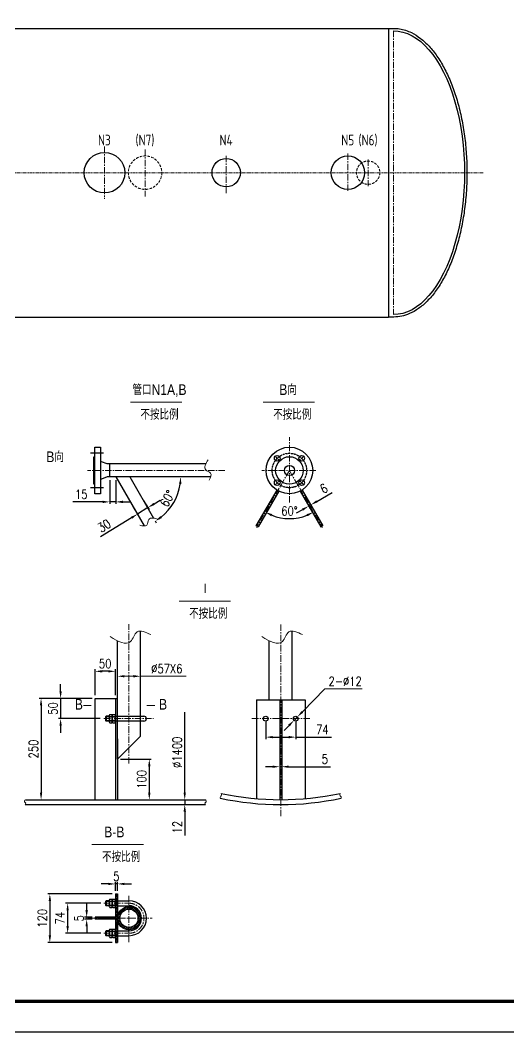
# Model space of a CAD drawing. Header units: millimetres. Extents: x 35105 to 485432, y -50286 to 1224.
# Drawn here: x 467749 to 470158, y -50286 to -45296 of the extents above; entities that cross this region are included whole.
import ezdxf
from ezdxf.enums import TextEntityAlignment as Align

# ---------------------------------------------------------------- set-up
doc = ezdxf.new("R2010")
doc.units = ezdxf.units.MM
for name, pattern in [('CENTER', [50.8, 31.75, -6.35, 6.35, -6.35]), ('DASHDOT-M', [36, 30, -3, 0, -3]), ('DASHDOT-S', [14, 10, -2, 0, -2]), ('DASHED', [19.05, 12.7, -6.35]), ('PHANTOM2', [31.75, 15.875, -3.175, 3.175, -3.175, 3.175, -3.175])]:
    doc.linetypes.add(name, pattern=pattern)
doc.layers.get('0').update_dxf_attribs({"lineweight": 18})
doc.layers.get('Defpoints').update_dxf_attribs({"lineweight": 18})
for name, color, linetype, lineweight in [('3（中心线）', 1, 'CENTER', 20), ('细实线', 1, 'Continuous', 13), ('虚线', 1, 'DASHED', 13), ('轴线', 3, 'PHANTOM2', 18)]:
    doc.layers.add(name, color=color, linetype=linetype, lineweight=lineweight)
for name, color, linetype in [('BORDER', 7, 'Continuous'), ('CDR_DWG3', 1, 'DASHDOT-M'), ('DIM', 6, 'Continuous'), ('（1）细实线', 4, 'Continuous')]:
    doc.layers.add(name, color=color, linetype=linetype)
doc.styles.add('HZ', font='gbenor.shx', dxfattribs={"width": 0.9, "bigfont": 'gbcbig.shx'})
doc.styles.add('SBHZ', font='tcc_simp.shx', dxfattribs={"width": 0.85, "bigfont": 'tcc_hzdx.shx'})
doc.styles.add('XW', font='romans.shx', dxfattribs={"width": 0.8, "bigfont": 'lytxt.shx'})
doc.dimstyles.new('15倍-基本式样', dxfattribs={"dimtxt": 45, "dimasz": 35, "dimexe": 10, "dimexo": 15, "dimgap": 15, "dimtad": 1, "dimdec": 1, "dimdsep": 46, "dimtxsty": 'XW', "dimcen": 0, "dimadec": 0, "dimazin": 0, "dimtfac": 1, "dimtdec": 1, "dimtmove": 0, "dimatfit": 3, "dimfxl": 1, "dimarcsym": 0})

# ---------------------------------------------------------------- blocks, each defined once
blk = doc.blocks.new('*D180')
at = {"color": 0, "lineweight": -2, "transparency": 16777216}
for p, q in [((468243, -48941.4), (468395.3, -48941.4)), ((468385.3, -48976.4), (468385.3, -49106.4)), ((468370.3, -49141.4), (468375.3, -49141.4))]:
    blk.add_line(p, q, dxfattribs=at)
at = {"color": 0, "transparency": 16777216}
for points in [[(468379.5, -48976.4), (468391.2, -48976.4), (468385.3, -48941.4)], [(468379.5, -49106.4), (468391.2, -49106.4), (468385.3, -49141.4)]]:
    blk.add_solid(points, dxfattribs=at)
at = {"layer": 'Defpoints', "color": 0, "transparency": 16777216}
for p in [(468228, -48941.4), (468385.3, -49141.4), (468385.3, -49141.4)]:
    blk.add_point(p, dxfattribs=at)
at = {"color": 0, "transparency": 16777216, "insert": (468347.8, -49041.4), "char_height": 45, "attachment_point": 5, "rotation": 90, "style": 'XW'}
blk.add_mtext('100', dxfattribs=at)
blk = doc.blocks.new('*D181')
at = {"color": 0, "lineweight": -2, "transparency": 16777216}
for p, q in [((468118, -48626.4), (468118, -48498.1)), ((468218, -48626.4), (468218, -48498.1)), ((468183, -48508.1), (468153, -48508.1))]:
    blk.add_line(p, q, dxfattribs=at)
at = {"color": 0, "transparency": 16777216}
for points in [[(468153, -48502.3), (468153, -48513.9), (468118, -48508.1)], [(468183, -48502.3), (468183, -48513.9), (468218, -48508.1)]]:
    blk.add_solid(points, dxfattribs=at)
at = {"layer": 'Defpoints', "color": 0, "transparency": 16777216}
for p in [(468118, -48508.1), (468118, -48641.4), (468218, -48641.4)]:
    blk.add_point(p, dxfattribs=at)
at = {"color": 0, "transparency": 16777216, "insert": (468168, -48470.6), "char_height": 45, "attachment_point": 5, "style": 'XW'}
blk.add_mtext('50', dxfattribs=at)
blk = doc.blocks.new('*D182')
at = {"color": 0, "lineweight": -2, "transparency": 16777216}
for p, q in [((468103, -48641.4), (467841.7, -48641.4)), ((467851.7, -48676.4), (467851.7, -49106.4)), ((467836.7, -49141.4), (467841.7, -49141.4))]:
    blk.add_line(p, q, dxfattribs=at)
at = {"color": 0, "transparency": 16777216}
for points in [[(467845.8, -48676.4), (467857.5, -48676.4), (467851.7, -48641.4)], [(467845.8, -49106.4), (467857.5, -49106.4), (467851.7, -49141.4)]]:
    blk.add_solid(points, dxfattribs=at)
at = {"layer": 'Defpoints', "color": 0, "transparency": 16777216}
for p in [(468118, -48641.4), (467851.7, -49141.4), (467851.7, -49141.4)]:
    blk.add_point(p, dxfattribs=at)
at = {"color": 0, "transparency": 16777216, "insert": (467814.2, -48891.4), "char_height": 45, "attachment_point": 5, "rotation": 90, "style": 'XW'}
blk.add_mtext('250', dxfattribs=at)
blk = doc.blocks.new('*D183')
at = {"color": 0, "lineweight": -2, "transparency": 16777216}
for p, q in [((467948.1, -48606.4), (467948.1, -48571.4)), ((468103, -48641.4), (467938.1, -48641.4)), ((467948.1, -48641.4), (467948.1, -48741.4)), ((468142.9, -48741.4), (467938.1, -48741.4)), ((467948.1, -48776.4), (467948.1, -48811.4))]:
    blk.add_line(p, q, dxfattribs=at)
at = {"color": 0, "transparency": 16777216}
for points in [[(467942.2, -48606.4), (467953.9, -48606.4), (467948.1, -48641.4)], [(467942.2, -48776.4), (467953.9, -48776.4), (467948.1, -48741.4)]]:
    blk.add_solid(points, dxfattribs=at)
at = {"layer": 'Defpoints', "color": 0, "transparency": 16777216}
for p in [(468118, -48641.4), (467948.1, -48741.4), (468157.9, -48741.4)]:
    blk.add_point(p, dxfattribs=at)
at = {"color": 0, "transparency": 16777216, "insert": (467910.6, -48691.4), "char_height": 45, "attachment_point": 5, "rotation": 90, "style": 'XW'}
blk.add_mtext('50', dxfattribs=at)
blk = doc.blocks.new('*D184')
at = {"color": 0, "lineweight": -2, "transparency": 16777216}
for p, q in [((468959.3, -48756.4), (468959.3, -48842.7)), ((469107.3, -48756.4), (469107.3, -48842.7)), ((468994.3, -48832.7), (469072.3, -48832.7)), ((469107.3, -48832.7), (469283.5, -48832.7))]:
    blk.add_line(p, q, dxfattribs=at)
at = {"color": 0, "transparency": 16777216}
for points in [[(468994.3, -48826.9), (468994.3, -48838.6), (468959.3, -48832.7)], [(469072.3, -48826.9), (469072.3, -48838.6), (469107.3, -48832.7)]]:
    blk.add_solid(points, dxfattribs=at)
at = {"layer": 'Defpoints', "color": 0, "transparency": 16777216}
for p in [(468959.3, -48741.4), (469107.3, -48741.4), (469107.3, -48832.7)]:
    blk.add_point(p, dxfattribs=at)
at = {"color": 0, "transparency": 16777216, "insert": (469238.5, -48795.2), "char_height": 45, "attachment_point": 5, "style": 'XW'}
blk.add_mtext('74', dxfattribs=at)
blk = doc.blocks.new('*D185')
at = {"color": 0, "lineweight": -2, "transparency": 16777216}
for p, q in [((468203, -49606.1), (467884.9, -49606.1)), ((467894.9, -49641.1), (467894.9, -49811.1)), ((468203, -49846.1), (467884.9, -49846.1))]:
    blk.add_line(p, q, dxfattribs=at)
at = {"color": 0, "transparency": 16777216}
for points in [[(467889.1, -49641.1), (467900.8, -49641.1), (467894.9, -49606.1)], [(467889.1, -49811.1), (467900.8, -49811.1), (467894.9, -49846.1)]]:
    blk.add_solid(points, dxfattribs=at)
at = {"layer": 'Defpoints', "color": 0, "transparency": 16777216}
for p in [(468218, -49606.1), (467894.9, -49846.1), (468218, -49846.1)]:
    blk.add_point(p, dxfattribs=at)
at = {"color": 0, "transparency": 16777216, "insert": (467857.4, -49726.1), "char_height": 45, "attachment_point": 5, "rotation": 90, "style": 'XW'}
blk.add_mtext('120', dxfattribs=at)
blk = doc.blocks.new('*D186')
at = {"color": 0, "lineweight": -2, "transparency": 16777216}
for p, q in [((468146, -49652.1), (467972.6, -49652.1)), ((467982.6, -49687.1), (467982.6, -49765.1)), ((468146, -49800.1), (467972.6, -49800.1))]:
    blk.add_line(p, q, dxfattribs=at)
at = {"color": 0, "transparency": 16777216}
for points in [[(467976.8, -49687.1), (467988.4, -49687.1), (467982.6, -49652.1)], [(467976.8, -49765.1), (467988.4, -49765.1), (467982.6, -49800.1)]]:
    blk.add_solid(points, dxfattribs=at)
at = {"layer": 'Defpoints', "color": 0, "transparency": 16777216}
for p in [(468161, -49652.1), (467982.6, -49800.1), (468161, -49800.1)]:
    blk.add_point(p, dxfattribs=at)
at = {"color": 0, "transparency": 16777216, "insert": (467945.1, -49726.1), "char_height": 45, "attachment_point": 5, "rotation": 90, "style": 'XW'}
blk.add_mtext('74', dxfattribs=at)
blk = doc.blocks.new('*D187')
at = {"color": 0, "lineweight": -2, "transparency": 16777216}
for p, q in [((468076.5, -49686.1), (468076.5, -49651.1)), ((468103, -49721.1), (468066.5, -49721.1)), ((468103, -49731.1), (468066.5, -49731.1)), ((468076.5, -49721.1), (468076.5, -49731.1)), ((468076.5, -49766.1), (468076.5, -49801.1))]:
    blk.add_line(p, q, dxfattribs=at)
at = {"color": 0, "transparency": 16777216}
for points in [[(468070.6, -49686.1), (468082.3, -49686.1), (468076.5, -49721.1)], [(468070.6, -49766.1), (468082.3, -49766.1), (468076.5, -49731.1)]]:
    blk.add_solid(points, dxfattribs=at)
at = {"layer": 'Defpoints', "color": 0, "transparency": 16777216}
for p in [(468076.5, -49731.1), (468118, -49721.1), (468118, -49731.1)]:
    blk.add_point(p, dxfattribs=at)
at = {"color": 0, "transparency": 16777216, "insert": (468039, -49726.1), "char_height": 45, "attachment_point": 5, "rotation": 90, "style": 'XW'}
blk.add_mtext('5', dxfattribs=at)
blk = doc.blocks.new('*D188')
at = {"color": 0, "lineweight": -2, "transparency": 16777216}
for p, q in [((468218, -49591.1), (468218, -49546.8)), ((468228, -49591.1), (468228, -49546.8)), ((468183, -49556.8), (468148, -49556.8)), ((468228, -49556.8), (468218, -49556.8)), ((468263, -49556.8), (468298, -49556.8))]:
    blk.add_line(p, q, dxfattribs=at)
at = {"color": 0, "transparency": 16777216}
for points in [[(468183, -49551), (468183, -49562.6), (468218, -49556.8)], [(468263, -49551), (468263, -49562.6), (468228, -49556.8)]]:
    blk.add_solid(points, dxfattribs=at)
at = {"layer": 'Defpoints', "color": 0, "transparency": 16777216}
for p in [(468218, -49556.8), (468218, -49606.1), (468228, -49606.1)]:
    blk.add_point(p, dxfattribs=at)
at = {"color": 0, "transparency": 16777216, "insert": (468223, -49519.3), "char_height": 45, "attachment_point": 5, "style": 'XW'}
blk.add_mtext('5', dxfattribs=at)
blk = doc.blocks.new('*D189')
at = {"color": 0, "lineweight": -2, "transparency": 16777216}
for p, q in [((468560.1, -49106.4), (468560.1, -48708.9)), ((468569.8, -49141.4), (468570.1, -49141.4))]:
    blk.add_line(p, q, dxfattribs=at)
at = {"color": 0, "transparency": 16777216}
blk.add_solid([(468554.2, -49106.4), (468565.9, -49106.4), (468560.1, -49141.4)], dxfattribs=at)
at = {"layer": 'Defpoints', "color": 0, "transparency": 16777216}
for p in [(468560.1, -48708.9), (468560.1, -48708.9), (468554.8, -49141.4)]:
    blk.add_point(p, dxfattribs=at)
at = {"color": 0, "transparency": 16777216, "insert": (468522.6, -48907.7), "char_height": 45, "attachment_point": 5, "rotation": 90, "style": 'XW'}
blk.add_mtext('%%c1400', dxfattribs=at)
blk = doc.blocks.new('_None')
blk = doc.blocks.new('*D190')
at = {"color": 0, "lineweight": -2, "transparency": 16777216}
for p, q in [((468993.3, -48978.6), (468958.3, -48978.6)), ((469028.3, -48978.6), (469038.3, -48978.6)), ((469028.3, -48986.8), (469028.3, -48988.6)), ((469038.3, -48986.8), (469038.3, -48988.6)), ((469073.3, -48978.6), (469278, -48978.6))]:
    blk.add_line(p, q, dxfattribs=at)
at = {"color": 0, "transparency": 16777216}
for points in [[(468993.3, -48972.7), (468993.3, -48984.4), (469028.3, -48978.6)], [(469073.3, -48972.7), (469073.3, -48984.4), (469038.3, -48978.6)]]:
    blk.add_solid(points, dxfattribs=at)
at = {"layer": 'Defpoints', "color": 0, "transparency": 16777216}
for p in [(469028.3, -48971.8), (469038.3, -48971.8), (469038.3, -48978.6)]:
    blk.add_point(p, dxfattribs=at)
at = {"color": 0, "transparency": 16777216, "insert": (469251, -48941.1), "char_height": 45, "attachment_point": 5, "style": 'XW'}
blk.add_mtext('5', dxfattribs=at)
blk = doc.blocks.new('*D191')
at = {"color": 0, "lineweight": -2, "transparency": 16777216}
for p, q in [((468560.1, -49106.4), (468560.1, -49071.4)), ((468545.1, -49141.4), (468550.1, -49141.4)), ((468560.1, -49141.4), (468560.1, -49165.4)), ((468545.1, -49165.4), (468550.1, -49165.4)), ((468560.1, -49200.4), (468560.1, -49318.6))]:
    blk.add_line(p, q, dxfattribs=at)
at = {"color": 0, "transparency": 16777216}
for points in [[(468554.2, -49106.4), (468565.9, -49106.4), (468560.1, -49141.4)], [(468554.2, -49200.4), (468565.9, -49200.4), (468560.1, -49165.4)]]:
    blk.add_solid(points, dxfattribs=at)
at = {"layer": 'Defpoints', "color": 0, "transparency": 16777216}
for p in [(468560.1, -49141.4), (468560.1, -49165.4), (468560.1, -49165.4)]:
    blk.add_point(p, dxfattribs=at)
at = {"color": 0, "transparency": 16777216, "insert": (468522.6, -49277), "char_height": 45, "attachment_point": 5, "rotation": 90, "style": 'XW'}
blk.add_mtext('12', dxfattribs=at)
blk = doc.blocks.new('*D192')
at = {"color": 0, "lineweight": -2, "transparency": 16777216}
for p, q in [((468190.1, -47564.4), (468190.1, -47682.3)), ((468220.1, -47564.4), (468220.1, -47682.3)), ((468155.1, -47672.3), (468007.7, -47672.3)), ((468220.1, -47672.3), (468190.1, -47672.3)), ((468255.1, -47672.3), (468290.1, -47672.3))]:
    blk.add_line(p, q, dxfattribs=at)
at = {"color": 0, "transparency": 16777216}
for points in [[(468155.1, -47666.5), (468155.1, -47678.2), (468190.1, -47672.3)], [(468255.1, -47666.5), (468255.1, -47678.2), (468220.1, -47672.3)]]:
    blk.add_solid(points, dxfattribs=at)
at = {"layer": 'Defpoints', "color": 0, "transparency": 16777216}
for p in [(468190.1, -47549.4), (468220.1, -47549.4), (468220.1, -47672.3)]:
    blk.add_point(p, dxfattribs=at)
at = {"color": 0, "transparency": 16777216, "insert": (468049.3, -47634.8), "char_height": 45, "attachment_point": 5, "style": 'XW'}
blk.add_mtext('15', dxfattribs=at)
blk = doc.blocks.new('*D193')
at = {"color": 0, "lineweight": -2, "transparency": 16777216}
for p, q in [((468304.7, -47695.2), (468332.8, -47740.8)), ((468378.7, -47700.8), (468327.6, -47732.3)), ((468355.8, -47663.7), (468383.9, -47709.3)), ((468408.5, -47682.4), (468438.3, -47664)), ((468297.8, -47750.6), (468144.7, -47844.9))]:
    blk.add_line(p, q, dxfattribs=at)
at = {"color": 0, "transparency": 16777216}
for points in [[(468405.4, -47677.4), (468411.5, -47687.4), (468378.7, -47700.8)], [(468294.7, -47745.6), (468300.8, -47755.6), (468327.6, -47732.3)]]:
    blk.add_solid(points, dxfattribs=at)
at = {"layer": 'Defpoints', "color": 0, "transparency": 16777216}
for p in [(468348, -47650.9), (468296.9, -47682.4), (468378.7, -47700.8)]:
    blk.add_point(p, dxfattribs=at)
at = {"color": 0, "transparency": 16777216, "insert": (468162.6, -47789.9), "char_height": 45, "attachment_point": 5, "rotation": 31.6432, "style": 'XW'}
blk.add_mtext('30', dxfattribs=at)
blk = doc.blocks.new('*D194')
at = {"color": 0, "lineweight": -2, "transparency": 16777216}
blk.add_line((468414.1, -47765.4), (468419.8, -47775.4), dxfattribs=at)
blk.add_arc((468289.3, -47549.4), 251, 307.9959, 352.0041, dxfattribs=at)
at = {"color": 0, "transparency": 16777216}
for points in [[(468532.1, -47583.9), (468543.7, -47584.7), (468540.3, -47549.4)], [(468447.1, -47752), (468440.6, -47742.4), (468414.8, -47766.8)]]:
    blk.add_solid(points, dxfattribs=at)
at = {"layer": 'Defpoints', "color": 0, "transparency": 16777216}
for p in [(468190.1, -47549.4), (468289.3, -47549.4), (468687.3, -47549.4), (468481.6, -47710.7), (468406.6, -47752.4)]:
    blk.add_point(p, dxfattribs=at)
at = {"color": 0, "transparency": 16777216, "insert": (468474.5, -47655.7), "char_height": 45, "attachment_point": 5, "rotation": 60.151, "style": 'XW'}
blk.add_mtext('60°', dxfattribs=at)
blk = doc.blocks.new('*D195')
at = {"color": 0, "lineweight": -2, "transparency": 16777216}
blk.add_arc((469076.3, -47517.4), 237.2, 248.4309, 291.5691, dxfattribs=at)
at = {"color": 0, "transparency": 16777216}
for points in [[(468986.6, -47743.3), (468991.7, -47732.8), (468957.6, -47722.8)], [(469161, -47732.8), (469166.1, -47743.3), (469195.1, -47722.8)]]:
    blk.add_solid(points, dxfattribs=at)
at = {"layer": 'Defpoints', "color": 0, "transparency": 16777216}
for p in [(469076.3, -47517.4), (469076.3, -47517.4), (469035.1, -47751), (468914, -47798.2), (469238.9, -47798.6)]:
    blk.add_point(p, dxfattribs=at)
at = {"color": 0, "transparency": 16777216, "insert": (469076.3, -47717.1), "char_height": 45, "attachment_point": 5, "style": 'XW'}
blk.add_mtext('60°', dxfattribs=at)
blk = doc.blocks.new('*D196')
at = {"color": 0, "lineweight": -2, "transparency": 16777216}
for p, q in [((469211.7, -47669.8), (469287.3, -47626.1)), ((469171, -47693.3), (469181.4, -47687.3)), ((469188.3, -47699.3), (469186.4, -47695.9)), ((469140.6, -47710.8), (469110.3, -47728.3)), ((469177.9, -47705.3), (469176, -47701.9))]:
    blk.add_line(p, q, dxfattribs=at)
at = {"color": 0, "transparency": 16777216}
for points in [[(469137.7, -47705.7), (469143.6, -47715.8), (469171, -47693.3)], [(469208.7, -47664.7), (469214.6, -47674.8), (469181.4, -47687.3)]]:
    blk.add_solid(points, dxfattribs=at)
at = {"layer": 'Defpoints', "color": 0, "transparency": 16777216}
for p in [(469170.4, -47692.3), (469180.8, -47686.3), (469181.4, -47687.3)]:
    blk.add_point(p, dxfattribs=at)
at = {"color": 0, "transparency": 16777216, "insert": (469245.9, -47606.7), "char_height": 45, "attachment_point": 5, "rotation": 30, "style": 'XW'}
blk.add_mtext('6', dxfattribs=at)

msp = doc.modelspace()

# ---------------------------------------------------------------- hatches: boundary and pattern name
h = msp.add_hatch()
h.set_pattern_fill('ANSI31', color=256, scale=2, angle=90, style=0)
h.paths.add_polyline_path([(468228.01537, -49652.10836), (468218.01537, -49652.10836), (468218.01537, -49667.69682), (468218.01537, -49726.10836), (468228.01537, -49726.10836)])
h.paths.add_polyline_path([(468228.01537, -49606.10836), (468218.01537, -49606.10836), (468218.01537, -49652.10836), (468228.01537, -49652.10836)])
h.paths.add_polyline_path([(468228.01537, -49726.10836), (468218.01537, -49726.10836), (468218.01537, -49800.10836), (468228.01537, -49800.10836)])
h.paths.add_polyline_path([(468228.01537, -49800.10836), (468218.01537, -49800.10836), (468218.01537, -49815.69682), (468218.01537, -49846.10836), (468228.01537, -49846.10836)])
h.paths.add_polyline_path([(468218.01537, -49721.10836), (468118.01537, -49721.10836), (468118.01537, -49726.10836), (468218.01537, -49726.10836)])
h.paths.add_polyline_path([(468218.01537, -49726.10836), (468118.01537, -49726.10836), (468118.01537, -49731.10836), (468218.01537, -49731.10836)])
h = msp.add_hatch()
h.set_pattern_fill('ANSI31', color=256, scale=2, style=0)
h.paths.add_polyline_path([(468285.01537, -49669.10836, 0.4142135624), (468228.01537, -49726.10836), (468240.01537, -49726.10836, -0.4142135624), (468285.01537, -49681.10836)])
h.paths.add_polyline_path([(468285.01537, -49669.10836), (468285.01537, -49681.10836, -0.4142135624), (468330.01537, -49726.10836), (468342.01537, -49726.10836, 0.4142135624)])
h.paths.add_polyline_path([(468342.01537, -49726.10836), (468330.01537, -49726.10836, -0.4142135624), (468285.01537, -49771.10836), (468285.01537, -49783.10836, 0.4142135624)])
h.paths.add_polyline_path([(468240.01537, -49726.10836), (468228.01537, -49726.10836, 0.4142135624), (468285.01537, -49783.10836), (468285.01537, -49771.10836, -0.4142135624)])

# ---------------------------------------------------------------- linework, layer by layer
for p, q in [((468291.84026, -47179.74232), (468546.09325, -47179.74232)), ((468946.26119, -47179.74232), (469200.51418, -47179.74232)), ((468532.02051, -48161.902), (468786.2735, -48161.902)), ((468228.01537, -48518.82226), (468228.01537, -48522.4156)), ((468263.01537, -48532.4156), (468307.01537, -48532.4156)), ((468342.01537, -48518.82226), (468342.01537, -48522.4156)), ((468342.01537, -48532.4156), (468566.44394, -48532.4156)), ((469251.01896, -48594.61719), (469140.16001, -48707.84162)), ((469435.73325, -48594.61719), (469251.01896, -48594.61719)), ((469098.8834, -48749.99897), (469115.67389, -48732.85022)), ((469074.39729, -48775.00757), (469049.91117, -48800.01617)), ((468102.61565, -49361.66036), (468356.86863, -49361.66036))]:
    msp.add_line(p, q)
for points in [[(468003.66031, -47511.56245, 0, 12.5, 0), (467966.16031, -47511.56245, 0, 0, 0), (467880.08181, -47511.56245, 0, 0, 0)], [(468100.24598, -48676.59075, 5, 5, 0), (468059.6603, -48676.59075, 0, 0, 0), (468059.6603, -48696.57369, 12.5, 0, 0), (468059.6603, -48734.07369, 0, 0, 0)], [(468372.06333, -48676.59075, 5, 5, 0), (468412.64901, -48676.59075, 0, 0, 0), (468412.64901, -48696.57369, 12.5, 0, 0), (468412.64901, -48734.07369, 0, 0, 0)]]:
    msp.add_lwpolyline(points, format="xyseb")
for points in [[(468675.69447, -47464.03259), (468663.58285, -47514.44042), (468687.33176, -47530.51277), (468680.69976, -47564.41413)], [(468434.45967, -47759.49459), (468382.61721, -47759.49459), (468372.53793, -47786.34117), (468338.02532, -47787.81285)], [(468911.44516, -47791.00706), (468916.26289, -47791.00706), (468917.39664, -47795.3669), (468922.34139, -47796.13424)], [(469241.23237, -47791.00706), (469236.41464, -47791.00706), (469235.28089, -47795.3669), (469230.33614, -47796.13424)], [(468192.23873, -48337.07184), (468293.05439, -48361.29507), (468325.19909, -48313.79726), (468393.00182, -48327.06127)], [(468940.50201, -48337.07184), (469041.31767, -48361.29507), (469073.46237, -48313.79726), (469141.2651, -48327.06127)], [(467774.33656, -49141.4246), (467770.21135, -49152.35898), (467776.33726, -49158.48489), (467772.9352, -49165.4246)], [(468661.69417, -49141.4246), (468665.81939, -49152.35898), (468659.69348, -49158.48489), (468663.09554, -49165.4246)]]:
    msp.add_spline(points, degree=3)
for points in [[(468740.40115, -49110.44716), (468741.49643, -49114.71859), (468743.23752, -49121.50857), (468734.04078, -49126.20471), (468734.97577, -49131.2798), (468735.53992, -49133.95023)], [(469326.15614, -49110.44716), (469325.06086, -49114.71859), (469323.31977, -49121.50857), (469332.51651, -49126.20471), (469331.58152, -49131.2798), (469331.01738, -49133.95023)]]:
    msp.add_open_spline(points, degree=3, knots=[0, 0, 0, 0, 11.4532512759, 18.2064029988, 25.5166646915, 25.5166646915, 25.5166646915, 25.5166646915])
for points in [[(468263.01537, -48526.58227), (468263.01537, -48538.24894), (468228.01537, -48532.4156)], [(468307.01537, -48526.58227), (468307.01537, -48538.24894), (468342.01537, -48532.4156)], [(469135.99191, -48703.7606), (469144.32811, -48711.92264), (469115.67389, -48732.85022)], [(469070.22919, -48770.92655), (469078.56538, -48779.08859), (469098.8834, -48749.99897)]]:
    msp.add_solid(points)
at = {"layer": '3（中心线）'}
for p, q in [((469589.49723, -45348.41211), (469589.49723, -46748.41211)), ((468164.49723, -45919.13143), (468164.49723, -46177.52917)), ((468364.49723, -45934.52689), (468364.49723, -46166.41128)), ((469364.49723, -45953.56709), (469364.49723, -46140.08215)), ((468764.49723, -45965.05232), (468764.49723, -46150.52874)), ((469464.49723, -45983.16874), (469464.49723, -46114.87997)), ((469076.33876, -47676.0262), (469076.33876, -47352.81398)), ((468757.4946, -47517.40295), (468080.43891, -47517.40295)), ((469076.33876, -47517.40295), (468914.03789, -47798.17551)), ((469207.20239, -47517.40295), (468939.57297, -47517.40295)), ((469076.33876, -47517.40295), (469238.91107, -47798.64507)), ((468285.01537, -48963.23037), (468285.01537, -48274.94293)), ((469033.27865, -49222.71832), (469033.27865, -48274.94293)), ((468161.73192, -48741.4246), (468406.37738, -48741.4246)), ((468169.26537, -48732.4246), (468218.01537, -48732.4246)), ((468891.58846, -48741.4246), (469179.90637, -48741.4246)), ((468169.26537, -49643.10836), (468218.01537, -49643.10836)), ((468285.01537, -49614.78284), (468285.01537, -49844.18036)), ((468161.01537, -49652.10836), (468285.01537, -49652.10836)), ((468084.29096, -49726.10836), (468399.15791, -49726.10836)), ((468169.26537, -49791.10836), (468218.01537, -49791.10836)), ((468161.01537, -49800.10836), (468285.01537, -49800.10836))]:
    msp.add_line(p, q, dxfattribs=at)
msp.add_arc((468285.01537, -49726.10836), 74, 270, 90, dxfattribs=at)
at = {"layer": 'BORDER', "color": 4, "linetype": 'Continuous', "lineweight": -3, "ltscale": 5, "const_width": 15.01786}
msp.add_lwpolyline([(464158.99123, -41515.64849), (476248.36623, -41515.64849), (476248.36623, -50135.89849), (464158.99123, -50135.89849)], close=True, dxfattribs=at)
at = {"layer": 'CDR_DWG3', "linetype": 'DASHDOT-S', "ltscale": 0.2}
for p, q in [((468160.05838, -47432.40295), (468096.05838, -47432.40295)), ((468160.05838, -47602.40295), (468096.05838, -47602.40295))]:
    msp.add_line(p, q, dxfattribs=at)
at = {"layer": 'CDR_DWG3', "linetype": 'DASHDOT-S'}
for p, q in [((469028.11408, -47469.17827), (469004.35529, -47445.41948)), ((469124.56345, -47469.17827), (469148.32223, -47445.41948)), ((469028.11408, -47565.62764), (469004.35529, -47589.38643)), ((469124.56345, -47565.62764), (469148.32223, -47589.38643))]:
    msp.add_line(p, q, dxfattribs=at)
msp.add_circle((469076.33876, -47517.40295), 85, dxfattribs=at)
at = {"layer": 'DIM', "color": 0}
msp.add_lwpolyline([(463783.5448, -50286.07707), (476398.5448, -50286.07707), (476398.5448, -41365.46992), (463783.5448, -41365.46992)], close=True, dxfattribs=at)
at = {"layer": '细实线'}
for p, q in [((468218.01537, -48750.4246), (468169.26537, -48750.4246)), ((468218.01537, -49661.10836), (468169.26537, -49661.10836)), ((468218.01537, -49809.10836), (468169.26537, -49809.10836))]:
    msp.add_line(p, q, dxfattribs=at)
at = {"layer": '虚线'}
for centre, radius in [((468364.49723, -46048.41211), 82.5), ((469464.49723, -46048.41211), 57.5)]:
    msp.add_circle(centre, radius, dxfattribs=at)
at = {"layer": '轴线'}
msp.add_line((465508.07096, -46048.41211), (470031.65064, -46048.41211), dxfattribs=at)
at = {"layer": '（1）细实线'}
for p, q in [((465964.49723, -45336.41211), (469564.49723, -45336.41211)), ((469564.49723, -45336.41211), (469564.49723, -46760.41211)), ((469564.49723, -45336.41211), (469589.49723, -45336.41211)), ((465964.49723, -46760.41211), (469564.49723, -46760.41211)), ((469589.49723, -46760.41211), (469564.49723, -46760.41211)), ((468112.05838, -47585.40295), (468112.05838, -47449.40295)), ((468112.05838, -47449.40295), (468116.05838, -47449.40295)), ((468116.05838, -47632.40295), (468116.05838, -47402.40295)), ((468116.05838, -47402.40295), (468144.05838, -47402.40295)), ((468144.05838, -47402.40295), (468144.05838, -47632.40295)), ((468178.05838, -47485.40295), (468149.20128, -47474.36936)), ((468190.05838, -47485.40295), (468178.05838, -47485.40295)), ((468664.07572, -47485.40295), (468190.05838, -47485.40295)), ((468190.05838, -47549.40295), (468190.05838, -47485.40295)), ((468178.05838, -47549.40295), (468149.20128, -47560.43655)), ((468190.05838, -47549.40295), (468178.05838, -47549.40295)), ((468687.28387, -47549.40295), (468190.05838, -47549.40295)), ((468220.05838, -47549.40295), (468359.54857, -47791.00706)), ((468289.34041, -47549.40295), (468406.56487, -47752.44167)), ((468116.05838, -47585.40295), (468112.05838, -47585.40295)), ((468144.05838, -47632.40295), (468116.05838, -47632.40295)), ((469013.72093, -47613.86023), (468911.44516, -47791.00706)), ((469024.11323, -47619.86023), (468922.34139, -47796.13424)), ((469128.5643, -47619.86023), (469230.33614, -47796.13424)), ((469138.9566, -47613.86023), (469241.23237, -47791.00706)), ((468342.01537, -48827.4246), (468342.01537, -48309.2835)), ((469090.27865, -48649.20027), (469090.27865, -48309.2835)), ((468228.01537, -48941.4246), (468228.01537, -48356.97594)), ((468976.27865, -48649.20027), (468976.27865, -48356.97594)), ((468118.01537, -49141.4246), (468118.01537, -48641.4246)), ((468118.01537, -48641.4246), (468228.01537, -48641.4246)), ((468218.01537, -48641.4246), (468218.01537, -49141.4246)), ((468913.27865, -48649.20027), (468913.27865, -49136.27226)), ((468913.27865, -48649.20027), (469153.27865, -48649.20027)), ((469028.27865, -48649.20027), (469028.27865, -49141.4246)), ((469038.27865, -48649.20027), (469038.27865, -49141.4246)), ((469153.27865, -48649.20027), (469153.27865, -49136.27226)), ((468172.26537, -48729.4246), (468169.26537, -48732.4246)), ((468169.26537, -48732.4246), (468169.26537, -48750.4246)), ((468188.01537, -48729.4246), (468172.26537, -48729.4246)), ((468172.26537, -48729.4246), (468172.26537, -48753.4246)), ((468188.01537, -48725.83614), (468188.01537, -48757.01305)), ((468190.26537, -48720.63999), (468200.76537, -48720.63999)), ((468190.26537, -48731.03229), (468200.76537, -48731.03229)), ((468203.01537, -48725.83614), (468203.01537, -48757.01305)), ((468203.01537, -48725.83614), (468203.01537, -48757.01305)), ((468205.26537, -48720.63999), (468215.76537, -48720.63999)), ((468205.26537, -48731.03229), (468215.76537, -48731.03229)), ((468218.01537, -48725.83614), (468218.01537, -48757.01305)), ((468218.01537, -48729.4246), (468359.01537, -48729.4246)), ((468169.26537, -48750.4246), (468172.26537, -48753.4246)), ((468188.01537, -48753.4246), (468172.26537, -48753.4246)), ((468190.26537, -48751.8169), (468200.76537, -48751.8169)), ((468190.26537, -48762.20921), (468200.76537, -48762.20921)), ((468205.26537, -48751.8169), (468215.76537, -48751.8169)), ((468205.26537, -48762.20921), (468215.76537, -48762.20921)), ((468359.01537, -48753.4246), (468218.01537, -48753.4246)), ((468342.01537, -48827.4246), (468228.01537, -48941.4246)), ((468228.01537, -48841.4246), (468228.01537, -49141.4246)), ((467774.33656, -49141.4246), (468661.69417, -49141.4246)), ((467772.9352, -49165.4246), (468663.09554, -49165.4246)), ((468172.26537, -49640.10836), (468169.26537, -49643.10836)), ((468169.26537, -49643.10836), (468169.26537, -49661.10836)), ((468188.01537, -49640.10836), (468172.26537, -49640.10836)), ((468172.26537, -49640.10836), (468172.26537, -49664.10836)), ((468188.01537, -49636.51991), (468188.01537, -49667.69682)), ((468190.26537, -49631.32375), (468200.76537, -49631.32375)), ((468190.26537, -49641.71606), (468200.76537, -49641.71606)), ((468203.01537, -49636.51991), (468203.01537, -49667.69682)), ((468203.01537, -49636.51991), (468203.01537, -49667.69682)), ((468205.26537, -49631.32375), (468215.76537, -49631.32375)), ((468205.26537, -49641.71606), (468215.76537, -49641.71606)), ((468218.01537, -49606.10836), (468218.01537, -49846.10836)), ((468218.01537, -49606.10836), (468228.01537, -49606.10836)), ((468218.01537, -49636.51991), (468218.01537, -49667.69682)), ((468228.01537, -49606.10836), (468228.01537, -49846.10836)), ((468228.01537, -49640.10836), (468285.01537, -49640.10836)), ((468169.26537, -49661.10836), (468172.26537, -49664.10836)), ((468188.01537, -49664.10836), (468172.26537, -49664.10836)), ((468190.26537, -49662.50067), (468200.76537, -49662.50067)), ((468190.26537, -49672.89297), (468200.76537, -49672.89297)), ((468205.26537, -49662.50067), (468215.76537, -49662.50067)), ((468205.26537, -49672.89297), (468215.76537, -49672.89297)), ((468228.01537, -49664.10836), (468285.01537, -49664.10836)), ((468218.01537, -49721.10836), (468118.01537, -49721.10836)), ((468118.01537, -49721.10836), (468118.01537, -49731.10836)), ((468218.01537, -49731.10836), (468118.01537, -49731.10836)), ((468172.26537, -49788.10836), (468169.26537, -49791.10836)), ((468169.26537, -49791.10836), (468169.26537, -49809.10836)), ((468188.01537, -49788.10836), (468172.26537, -49788.10836)), ((468172.26537, -49788.10836), (468172.26537, -49812.10836)), ((468188.01537, -49784.51991), (468188.01537, -49815.69682)), ((468190.26537, -49779.32375), (468200.76537, -49779.32375)), ((468190.26537, -49789.71606), (468200.76537, -49789.71606)), ((468203.01537, -49784.51991), (468203.01537, -49815.69682)), ((468203.01537, -49784.51991), (468203.01537, -49815.69682)), ((468205.26537, -49779.32375), (468215.76537, -49779.32375)), ((468205.26537, -49789.71606), (468215.76537, -49789.71606)), ((468218.01537, -49784.51991), (468218.01537, -49815.69682)), ((468228.01537, -49788.10836), (468285.01537, -49788.10836)), ((468169.26537, -49809.10836), (468172.26537, -49812.10836)), ((468188.01537, -49812.10836), (468172.26537, -49812.10836)), ((468190.26537, -49810.50067), (468200.76537, -49810.50067)), ((468190.26537, -49820.89297), (468200.76537, -49820.89297)), ((468205.26537, -49810.50067), (468215.76537, -49810.50067)), ((468205.26537, -49820.89297), (468215.76537, -49820.89297)), ((468218.01537, -49846.10836), (468228.01537, -49846.10836)), ((468228.01537, -49812.10836), (468285.01537, -49812.10836))]:
    msp.add_line(p, q, dxfattribs=at)
for centre, radius in [((468164.49723, -46048.41211), 100), ((468764.49723, -46048.41211), 70), ((469364.49723, -46048.41211), 82.5), ((469076.33876, -47517.40295), 115), ((469016.23469, -47457.29888), 14), ((469076.33876, -47517.40295), 68), ((469136.44284, -47457.29888), 14), ((469076.33876, -47517.40295), 25), ((469016.23469, -47577.50703), 14), ((469136.44284, -47577.50703), 14), ((468959.27865, -48741.4246), 12), ((469107.27865, -48741.4246), 12), ((468285.01537, -49726.10836), 57), ((468285.01537, -49726.10836), 45)]:
    msp.add_circle(centre, radius, dxfattribs=at)
for centre, radius, start, end in [((468152.05838, -47466.89694), 8, 180, 249.07549826), ((468152.05838, -47567.90897), 8, 110.92450174, 180), ((468195.14037, -48725.83614), 7.125, 133.17355111, 226.82644889), ((468213.14037, -48741.4246), 25.125, 155.56730232, 204.43269768), ((468195.89037, -48725.83614), 7.125, 313.17355111, 46.82644889), ((468177.89037, -48741.4246), 25.125, 335.56730232, 24.43269768), ((468210.14037, -48725.83614), 7.125, 133.17355111, 226.82644889), ((468228.14037, -48741.4246), 25.125, 155.56730232, 204.43269768), ((468210.89037, -48725.83614), 7.125, 313.17355111, 46.82644889), ((468192.89037, -48741.4246), 25.125, 335.56730232, 24.43269768), ((468359.01537, -48741.4246), 12, 270, 90), ((468195.14037, -48757.01305), 7.125, 133.17355111, 226.82644889), ((468195.89037, -48757.01305), 7.125, 313.17355111, 46.82644889), ((468210.14037, -48757.01305), 7.125, 133.17355111, 226.82644889), ((468210.89037, -48757.01305), 7.125, 313.17355111, 46.82644889), ((469033.27865, -47741.4246), 1424, 257.93119414, 282.06880586), ((469033.27865, -47741.4246), 1400, 257.92463044, 282.0581763), ((468195.14037, -49636.51991), 7.125, 133.17355111, 226.82644889), ((468213.14037, -49652.10836), 25.125, 155.56730232, 204.43269768), ((468195.89037, -49636.51991), 7.125, 313.17355111, 46.82644889), ((468177.89037, -49652.10836), 25.125, 335.56730232, 24.43269768), ((468210.14037, -49636.51991), 7.125, 133.17355111, 226.82644889), ((468228.14037, -49652.10836), 25.125, 155.56730232, 204.43269768), ((468210.89037, -49636.51991), 7.125, 313.17355111, 46.82644889), ((468192.89037, -49652.10836), 25.125, 335.56730232, 24.43269768), ((468285.01537, -49726.10836), 86, 270, 90), ((468195.14037, -49667.69682), 7.125, 133.17355111, 226.82644889), ((468195.89037, -49667.69682), 7.125, 313.17355111, 46.82644889), ((468210.14037, -49667.69682), 7.125, 133.17355111, 226.82644889), ((468210.89037, -49667.69682), 7.125, 313.17355111, 46.82644889), ((468285.01537, -49726.10836), 62, 270, 90), ((468195.14037, -49784.51991), 7.125, 133.17355111, 226.82644889), ((468213.14037, -49800.10836), 25.125, 155.56730232, 204.43269768), ((468195.89037, -49784.51991), 7.125, 313.17355111, 46.82644889), ((468177.89037, -49800.10836), 25.125, 335.56730232, 24.43269768), ((468210.14037, -49784.51991), 7.125, 133.17355111, 226.82644889), ((468228.14037, -49800.10836), 25.125, 155.56730232, 204.43269768), ((468210.89037, -49784.51991), 7.125, 313.17355111, 46.82644889), ((468192.89037, -49800.10836), 25.125, 335.56730232, 24.43269768), ((468195.14037, -49815.69682), 7.125, 133.17355111, 226.82644889), ((468195.89037, -49815.69682), 7.125, 313.17355111, 46.82644889), ((468210.14037, -49815.69682), 7.125, 133.17355111, 226.82644889), ((468210.89037, -49815.69682), 7.125, 313.17355111, 46.82644889)]:
    msp.add_arc(centre, radius, start, end, dxfattribs=at)
at = {"layer": '（1）细实线', "extrusion": (0, 0, -1)}
msp.add_ellipse((469589.49723, -46048.41211), major_axis=(0, -700), ratio=0.5, start_param=3.1415926536, end_param=6.2831853072, dxfattribs=at)
at = {"layer": '（1）细实线'}
msp.add_open_spline([(469589.49723, -45336.41211), (469599.4682, -45336.41211), (469609.43896, -45337.21073), (469629.28137, -45340.39155), (469639.15273, -45342.77349), (469658.70845, -45349.08376), (469668.39278, -45353.01176), (469693.2494, -45365.17443), (469708.21846, -45374.57842), (469737.27113, -45396.98317), (469751.35624, -45409.98389), (469778.46619, -45439.33032), (469791.49155, -45455.6765), (469816.31864, -45491.43912), (469828.12034, -45510.85582), (469850.34303, -45552.44858), (469860.76384, -45574.62467), (469880.07844, -45621.38473), (469888.97206, -45645.96858), (469905.10255, -45697.15394), (469912.33929, -45723.75525), (469925.04778, -45778.55152), (469930.51942, -45806.74625), (469939.61453, -45864.27833), (469943.23793, -45893.61542), (469948.58089, -45952.96171), (469950.30042, -45982.97062), (469951.8091, -46043.17853), (469951.59824, -46073.37724), (469949.24936, -46133.47946), (469947.11136, -46163.3827), (469940.94113, -46222.41374), (469936.90896, -46251.54128), (469927.01214, -46308.55395), (469921.14756, -46336.43883), (469907.67479, -46390.52036), (469900.06669, -46416.71679), (469883.22008, -46467.00419), (469873.98171, -46491.09498), (469854.00826, -46536.78876), (469843.27337, -46558.39166), (469820.45609, -46598.76675), (469808.37386, -46617.53901), (469783.02103, -46651.94993), (469769.75038, -46667.58893), (469742.1868, -46695.46475), (469727.89318, -46707.70203), (469698.46588, -46728.52707), (469683.33055, -46737.11448), (469655.3498, -46749.16005), (469642.60786, -46753.27757), (469616.89893, -46758.85051), (469603.93269, -46760.30482), (469590.47336, -46760.4102), (469589.9853, -46760.41211), (469589.49723, -46760.41211)], degree=3, knots=[3.1415926536, 3.1415926536, 3.1415926536, 3.1415926536, 3.2215737207, 3.2215737207, 3.3015547879, 3.3015547879, 3.3815358551, 3.3815358551, 3.5096137983, 3.5096137983, 3.6376917416, 3.6376917416, 3.7657696849, 3.7657696849, 3.8938476282, 3.8938476282, 4.0219255715, 4.0219255715, 4.1500035148, 4.1500035148, 4.278081458, 4.278081458, 4.4061594013, 4.4061594013, 4.5342373446, 4.5342373446, 4.6623152879, 4.6623152879, 4.7903932312, 4.7903932312, 4.9184711745, 4.9184711745, 5.0465491177, 5.0465491177, 5.174627061, 5.174627061, 5.3027050043, 5.3027050043, 5.4307829476, 5.4307829476, 5.5588608909, 5.5588608909, 5.6869388342, 5.6869388342, 5.8150167774, 5.8150167774, 5.9430947207, 5.9430947207, 6.071172664, 6.071172664, 6.1752214915, 6.1752214915, 6.2792703191, 6.2792703191, 6.2831853072, 6.2831853072, 6.2831853072, 6.2831853072], dxfattribs=at)

# ---------------------------------------------------------------- texts
at = {"color": 0, "style": 'HZ', "width": 0.9}
for s, p in [('N3', (468163.82814, -45887.41617)), ('(N7)', (468363.82814, -45887.41617)), ('N4', (468763.82814, -45887.41617)), ('N5', (469363.82814, -45887.41617)), ('(N6)', (469463.82814, -45887.41617))]:
    msp.add_text(s, height=52.5625, dxfattribs=at).set_placement(p, align=Align.MIDDLE)
at = {"style": 'SBHZ', "width": 0.85}
for s, p in [('管口N1A,B', (468302.51697, -47144.94554)), ('B向', (469026.2307, -47144.94554)), ('不按比例', (468341.95961, -47267.10161)), ('不按比例', (468996.38054, -47267.10161)), ('B向', (467877.48246, -47476.11783)), ('Ⅰ', (468636.8095, -48127.10522)), ('不按比例', (468582.13986, -48249.26128)), ('B', (468018.24421, -48697.04473)), ('B', (468433.3254, -48697.10527)), ('B-B', (468163.13195, -49326.86358)), ('不按比例', (468152.73499, -49449.01965))]:
    msp.add_text(s, height=52.5625, dxfattribs=at).set_placement(p)
at = {"char_height": 45, "attachment_point": 5, "style": 'XW'}
for s, insert in [('%%C57X6', (468471.72965, -48494.9156)), ('2-%%C12', (469350.8761, -48557.11719))]:
    msp.add_mtext(s, dxfattribs=dict(at, insert=insert))

# ---------------------------------------------------------------- dimensions: what is measured, and where the dimension line sits
for base, p1, p2, text, picture, middle in [((468220.05838, -47672.33279), (468190.05838, -47549.40295), (468220.05838, -47549.40295), '15', '*D192', (468049.26389, -47672.33279)), ((468118.01537, -48508.08652), (468218.01537, -48641.4246), (468118.01537, -48641.4246), '50', '*D181', (468168.01537, -48508.08652)), ((469107.27865, -48832.72093), (468959.27865, -48741.4246), (469107.27865, -48741.4246), '74', '*D184', (469238.54135, -48832.72093)), ((469038.27865, -48978.57032), (469028.27865, -48971.81254), (469038.27865, -48971.81254), '5', '*D190', (469251.04782, -48978.57032)), ((468218.01537, -49556.79459), (468228.01537, -49606.10836), (468218.01537, -49606.10836), '5', '*D188', (468223.01537, -49556.79459))]:
    dim = msp.add_linear_dim(base=base, p1=p1, p2=p2, text=text, dimstyle='15倍-基本式样')
    dim.commit()
    dim.dimension.update_dxf_attribs({"geometry": picture, "text_midpoint": middle, "dimtype": 160})
dim = msp.add_angular_dim_2l(base=(468481.61866, -47710.74356), line1=((468289.34041, -47549.40295), (468406.56487, -47752.44167)), line2=((468687.28387, -47549.40295), (468190.05838, -47549.40295)), dimstyle='15倍-基本式样')
dim.commit()
dim.dimension.update_dxf_attribs({"geometry": '*D194', "text_midpoint": (468507.04406, -47674.33027), "dimtype": 162})
dim = msp.add_angular_dim_2l(base=(469035.10405, -47751.01737), line1=((469076.33876, -47517.40295), (469238.91107, -47798.64507)), line2=((469076.33876, -47517.40295), (468914.03789, -47798.17551)), dimstyle='15倍-基本式样')
dim.commit()
dim.dimension.update_dxf_attribs({"geometry": '*D195', "text_midpoint": (469076.33876, -47717.12858)})
dim = msp.add_aligned_dim(p1=(469170.3942, -47692.31175), p2=(469180.78651, -47686.31175), distance=-1.12904, text='6', dimstyle='15倍-基本式样')
dim.commit()
dim.dimension.update_dxf_attribs({"geometry": '*D196', "text_midpoint": (469245.86318, -47606.74215)})
for base, p1, p2, angle, text, picture, middle, dimtype in [((468378.66573, -47700.76145), (468296.85174, -47682.41296), (468347.95264, -47650.92231), 31.64322082, '30', '*D193', (468182.27799, -47821.7843), 161), ((467948.0592, -48741.4246), (468118.01537, -48641.4246), (468157.92575, -48741.4246), 90, '50', '*D183', (467948.0592, -48691.4246), 160), ((467851.66208, -49141.4246), (468118.01537, -48641.4246), (467851.66208, -49141.4246), 90, '250', '*D182', (467851.66208, -48891.4246), 160), ((467894.9327, -49846.10836), (468218.01537, -49606.10836), (468218.01537, -49846.10836), 90, '120', '*D185', (467894.9327, -49726.10836), 160), ((467982.58897, -49800.10836), (468161.01537, -49652.10836), (468161.01537, -49800.10836), 90, '74', '*D186', (467982.58897, -49726.10836), 160), ((468076.46388, -49731.10836), (468118.01537, -49721.10836), (468118.01537, -49731.10836), 90, '5', '*D187', (468076.46388, -49726.10836), 160)]:
    dim = msp.add_linear_dim(base=base, p1=p1, p2=p2, angle=angle, text=text, dimstyle='15倍-基本式样')
    dim.commit()
    dim.dimension.update_dxf_attribs({"geometry": picture, "text_midpoint": middle, "dimtype": dimtype})
dim = msp.add_linear_dim(base=(468560.07586, -48708.89874), p1=(468554.8027, -49141.4246), p2=(468560.07586, -48708.89874), angle=90, text='%%c1400', dimstyle='15倍-基本式样', override={"dimblk2": 'None', "dimsah": 1, "dimse2": 1})
dim.commit()
dim.dimension.update_dxf_attribs({"geometry": '*D189', "text_midpoint": (468522.57586, -48907.66167)})
for base, p1, p2, text, picture, middle in [((468385.32418, -49141.4246), (468228.01537, -48941.4246), (468385.32418, -49141.4246), '100', '*D180', (468347.82418, -49041.4246)), ((468560.07586, -49165.4246), (468560.07586, -49141.4246), (468560.07586, -49165.4246), '12', '*D191', (468522.57586, -49276.99602))]:
    dim = msp.add_linear_dim(base=base, p1=p1, p2=p2, angle=90, text=text, dimstyle='15倍-基本式样')
    dim.commit()
    dim.dimension.update_dxf_attribs({"geometry": picture, "text_midpoint": middle})

doc.saveas('drawing.dxf')
